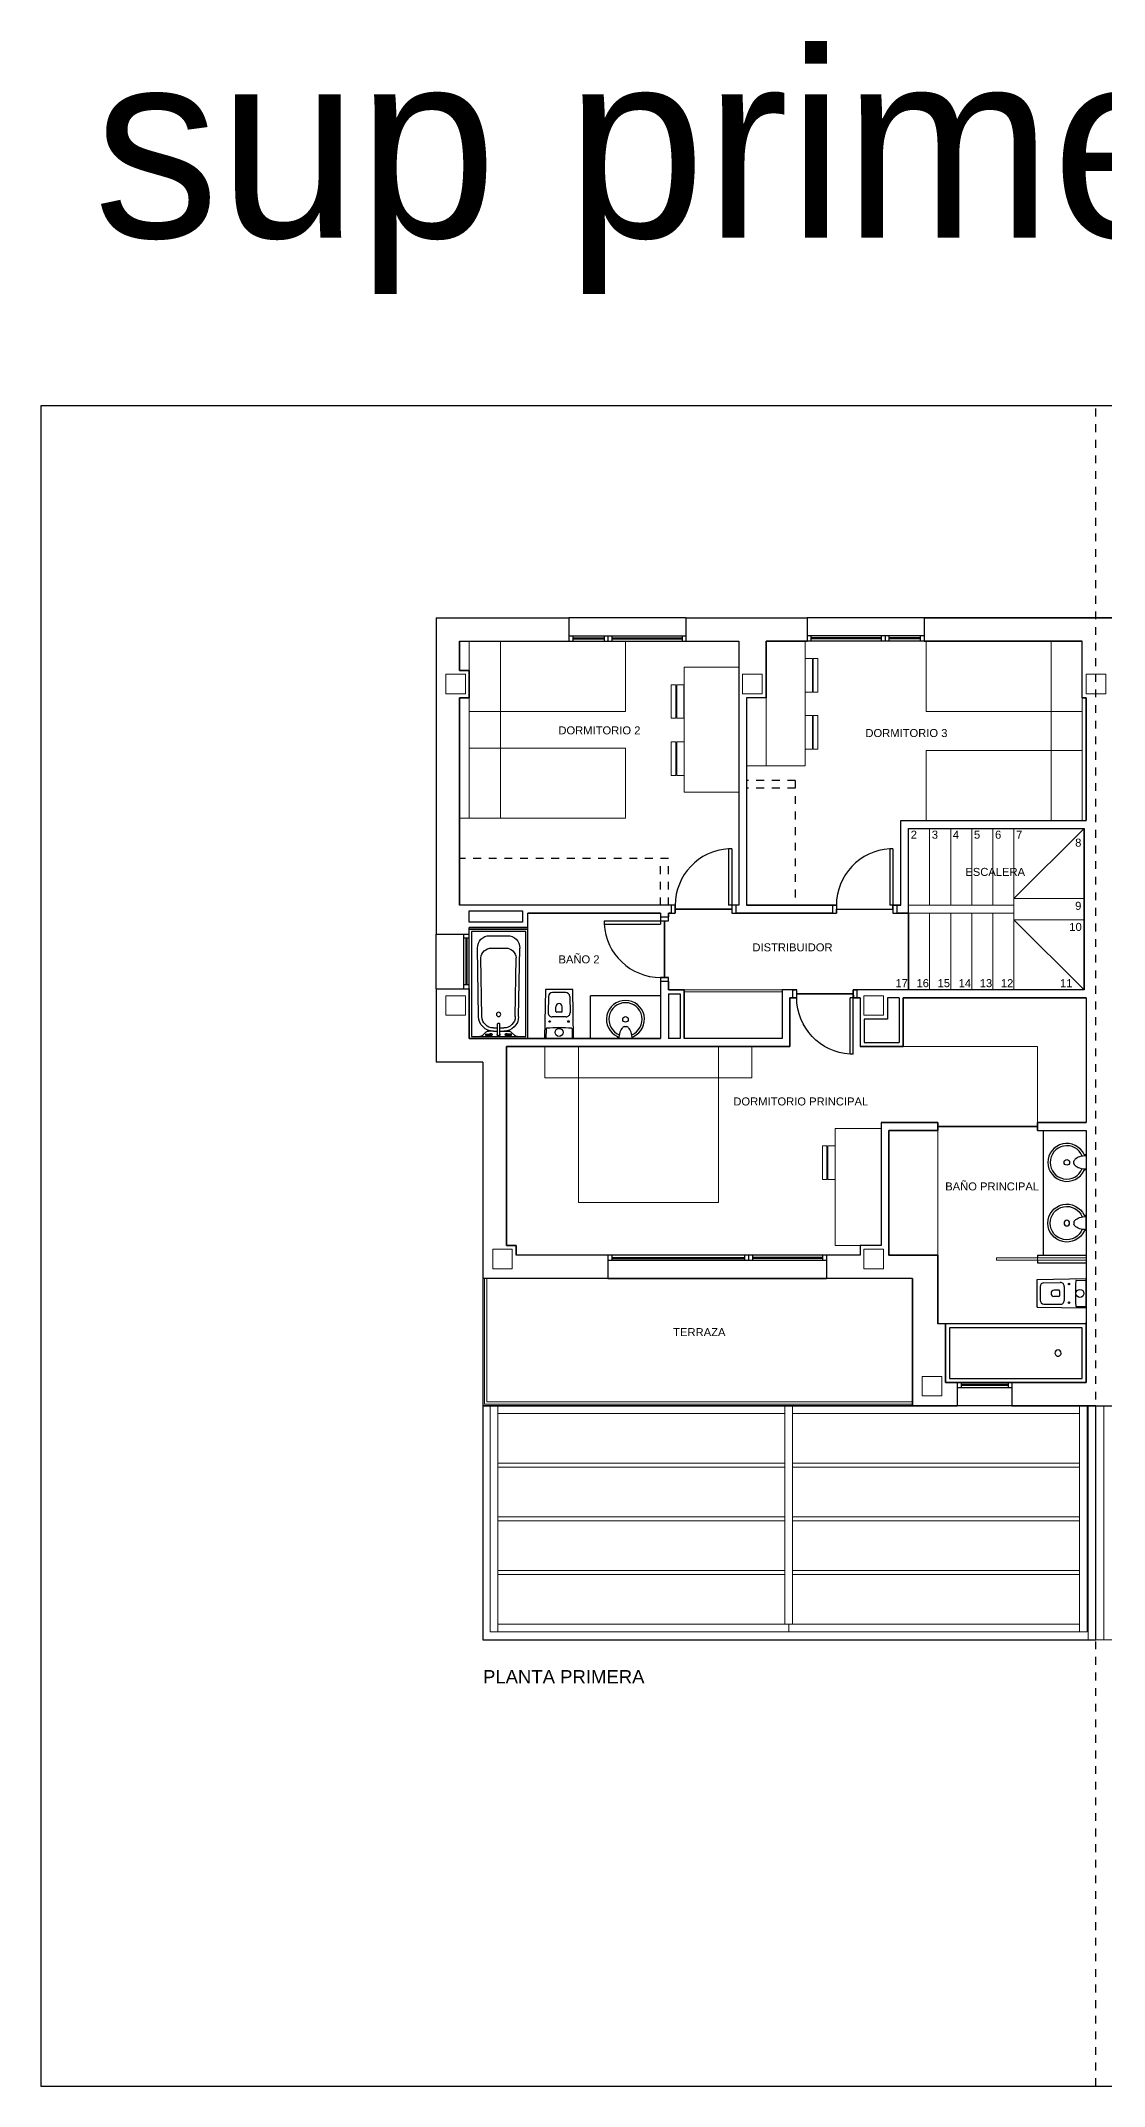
# Model space of a CAD drawing. Header units: millimetres. Extents: x 441156 to 441653, y 4514887 to 4515266.
# Drawn here: x 441432.47 to 441446.09, y 4515196.28 to 4515222.49 of the extents above; entities that cross this region are included whole.
import ezdxf
from ezdxf.enums import TextEntityAlignment as Align

# ---------------------------------------------------------------- set-up
doc = ezdxf.new("R2010")
doc.units = ezdxf.units.MM
doc.linetypes.add('CONTINUA', pattern=[0])
doc.linetypes.add('RAYITAS', pattern=[0.375, 0.25, -0.125])
for name, color, linetype, plot in [('01_cartela', 6, 'Continuous', False), ('01_med rodapié', 7, 'Continuous', False), ('01_superficies', 30, 'Continuous', False)]:
    doc.layers.add(name, color=color, linetype=linetype, plot=plot)
for name, color, linetype, lineweight in [('01_muebles_B', 254, 'Continuous', 5), ('01_pilares baja', 5, 'Continuous', 20), ('01_varios', 4, 'Continuous', 0)]:
    doc.layers.add(name, color=color, linetype=linetype, lineweight=lineweight)
for name, color, linetype in [('01_muros', 1, 'Continuous'), ('01_proyección', 4, 'RAYITAS'), ('01_puertas', 2, 'Continuous'), ('01_sanitarios', 250, 'Continuous'), ('01_tabiques', 3, 'Continuous'), ('01_texto cartela', 5, 'Continuous'), ('01_textos', 7, 'Continuous'), ('01_ventanas', 2, 'Continuous')]:
    doc.layers.add(name, color=color, linetype=linetype)
doc.styles.add('Century Gothic_6', font='', dxfattribs={"height": 11})
doc.styles.add('Estilo1', font='swissel.ttf')
doc.styles.add('NIEVES2', font='sanss___.ttf')
doc.styles.get('Century Gothic_6').set_extended_font_data('Century Gothic')

# ---------------------------------------------------------------- blocks, each defined once
blk = doc.blocks.new('Bañera-Rectangular con grifo-3D - 1700 x 800 x 498mm-789295-PRIMERA SUPERFICIES Y MOBILIARIO')
at = {"layer": '01_sanitarios', "linetype": 'CONTINUA'}
for p, q in [((-0.475, -0.84), (-0.475, -0.09)), ((0.925, -0.84), (0.925, -0.09))]:
    blk.add_line(p, q, dxfattribs=at)
at = {"layer": '01_sanitarios'}
for p, q in [((0.925, -0.09), (-0.475, -0.09)), ((-0.449, -0.814), (-0.449, -0.116)), ((-0.449, -0.116), (0.899, -0.116)), ((0.643, -0.209), (-0.237, -0.195)), ((0.642, -0.251), (-0.109, -0.239)), ((0.845, -0.298), (0.884, -0.259)), ((0.899, -0.116), (0.899, -0.814)), ((-0.395, -0.35), (-0.395, -0.58)), ((-0.235, -0.375), (-0.235, -0.555)), ((0.875, -0.452), (0.737, -0.452)), ((0.737, -0.478), (0.875, -0.478)), ((0.788, -0.399), (0.788, -0.452)), ((0.788, -0.478), (0.788, -0.531)), ((0.83, -0.399), (0.83, -0.334)), ((0.83, -0.399), (0.83, -0.452)), ((0.83, -0.478), (0.83, -0.531)), ((0.867, -0.299), (0.867, -0.365)), ((0.867, -0.299), (0.882, -0.299)), ((0.882, -0.299), (0.882, -0.365)), ((0.643, -0.721), (-0.237, -0.735)), ((0.642, -0.679), (-0.109, -0.691)), ((0.83, -0.531), (0.83, -0.596)), ((0.845, -0.632), (0.884, -0.671)), ((0.867, -0.631), (0.867, -0.565)), ((0.882, -0.631), (0.867, -0.631)), ((0.882, -0.565), (0.882, -0.631)), ((0.925, -0.84), (-0.475, -0.84)), ((0.899, -0.814), (-0.449, -0.814))]:
    blk.add_line(p, q, dxfattribs=at)
blk.add_circle((0.615, -0.465), 0.0275, dxfattribs=at)
for centre, radius, start, end in [((-0.241, -0.349), 0.154, 88.3237, 180.683), ((-0.103, -0.371), 0.132, 92.9253, 181.402), ((0.64, -0.399), 0.148, 360, 89.1455), ((0.64, -0.399), 0.19, 0, 89.0868), ((0.849, -0.223), 0.05, 315.0032, 0), ((0.88, -0.334), 0.05, 135, 180), ((0.875, -0.365), 0.017, 116.179, 63.821), ((0.875, -0.465), 0.019, 223.1736, 136.8264), ((0.875, -0.365), 0.0075, 180, 0), ((0.875, -0.465), 0.013, 270, 90), ((-0.241, -0.581), 0.154, 179.317, 271.6763), ((-0.103, -0.559), 0.132, 178.598, 267.0747), ((0.64, -0.531), 0.148, 270.921, 0), ((0.64, -0.531), 0.19, 270.9751, 0), ((0.88, -0.596), 0.05, 180, 224.8463), ((0.875, -0.565), 0.017, 296.179, 243.821), ((0.875, -0.565), 0.0075, 0, 180), ((0.849, -0.707), 0.05, 0, 45.0092)]:
    blk.add_arc(centre, radius, start, end, dxfattribs=at)
blk.add_ellipse((0.737, -0.465), major_axis=(0, 0.013), ratio=0.955769, start_param=0, end_param=3.141593, dxfattribs=at)
blk = doc.blocks.new('duravit inodoro cisterna')
at = {"layer": '01_sanitarios', "linetype": 'Continuous'}
for p, q in [((-0.136, 0.541), (-0.14, 0.331)), ((0.086, 0.59), (-0.086, 0.59)), ((0.136, 0.541), (0.14, 0.331)), ((0.09, 0.28), (-0.09, 0.28)), ((-0.04, 0.35), (-0.04, 0.41)), ((0.03, 0.34), (-0.03, 0.34)), ((0.04, 0.35), (0.04, 0.41)), ((-0.166, 0.127), (-0.168, 0)), ((0.166, 0.127), (0.168, 0))]:
    blk.add_line(p, q, dxfattribs=at)
at = {"layer": '01_sanitarios', "linetype": 'Continuous', "flags": 128}
blk.add_lwpolyline([(0.181, 0, 0.414214), (0.185, 0.004), (0.185, 0.005), (0.175, 0.626, 0.436396), (0.171, 0.63), (-0.171, 0.63, 0.436396), (-0.175, 0.626), (-0.185, 0.005), (-0.185, 0.004, 0.414214), (-0.181, 0)], format="xyb", close=True, dxfattribs=at)
at = {"layer": '01_sanitarios', "linetype": 'Continuous'}
for centre, radius in [((-0.12, 0.22), 0.01), ((0, 0.08), 0.051), ((0.12, 0.22), 0.01)]:
    blk.add_circle(centre, radius, dxfattribs=at)
for centre, radius, start, end in [((-0.086, 0.54), 0.05, 90, 179.076), ((0.086, 0.54), 0.05, 0.924, 90), ((-0.09, 0.33), 0.05, 179.076, 270), ((0, 0.41), 0.04, 0, 180), ((-0.03, 0.35), 0.01, 180, 270), ((0.03, 0.35), 0.01, 270, 0), ((0.09, 0.33), 0.05, 270, 0.924), ((-0.159, 0.127), 0.007, 93.0641, 179.076), ((0, -2.844), 2.982, 86.9359, 93.0641), ((0.159, 0.127), 0.007, 0.924, 86.9359)]:
    blk.add_arc(centre, radius, start, end, dxfattribs=at)
blk = doc.blocks.new('lav-encimera 2')
at = {"layer": '01_sanitarios'}
for p, q in [((-0.174, -0.017), (-0.174, 0.017)), ((-0.003, 0.107), (-0.019, 0.107)), ((0, 0.104), (0, -0.104)), ((-0.003, -0.107), (-0.019, -0.107))]:
    blk.add_line(p, q, dxfattribs=at)
blk.add_circle((-0.275, 0), 0.04, dxfattribs=at)
for centre, radius, start, end in [((-0.275, 0), 0.27, 24.8749, 335.1251), ((-0.275, 0), 0.237, 22.0656, 338.0564), ((-0.122, 0), 0.0553, 135.6956, 162.5904), ((-0.047, -0.072), 0.159, 106.8165, 135.6956), ((-0.003, -0.217), 0.311, 89.383, 106.8165), ((-0.018, 0.121), 0.0142, 210.5291, 266.214), ((-0.003, 0.104), 0.003, 360, 83.3159), ((-0.122, 0), 0.0553, 197.9532, 224.3044), ((-0.047, 0.073), 0.159, 224.3044, 253.1835), ((-0.003, 0.218), 0.311, 253.1835, 270.617), ((-0.018, -0.121), 0.0142, 93.786, 149.4709), ((-0.003, -0.104), 0.003, 276.6841, 360)]:
    blk.add_arc(centre, radius, start, end, dxfattribs=at)
blk = doc.blocks.new('P725-10')
for p, q in [((-0.05, 0.824), (-0.091, 0.824)), ((-0.091, 0.824), (-0.091, 0.1)), ((-0.05, 0.824), (-0.05, 0)), ((-0.775, 0.1), (-0.825, 0.1)), ((-0.825, 0), (-0.775, 0)), ((-0.775, 0.1), (-0.775, 0)), ((0, 0.1), (-0.091, 0.1)), ((-0.05, 0), (0, 0))]:
    blk.add_line(p, q)
blk.add_arc((-0.05, 0.1), 0.725, 93.2758, 180)

msp = doc.modelspace()

# ---------------------------------------------------------------- linework, layer by layer
at = {"layer": '01_cartela', "color": 1}
msp.add_lwpolyline([(441432.473, 4515217.813), (441432.473, 4515196.278), (441463.111, 4515196.278), (441463.111, 4515217.813)], close=True, dxfattribs=at)
at = {"layer": '01_med rodapié', "color": 7, "linetype": 'CONTINUA', "elevation": 0}
for points in [[(441443.959, 4515208.628), (441443.959, 4515208.528), (441443.334, 4515208.528), (441443.334, 4515206.928), (441443.959, 4515206.928)], [(441444.059, 4515206.048), (441444.059, 4515205.298), (441445.859, 4515205.298), (441445.859, 4515206.063)]]:
    msp.add_lwpolyline(points, dxfattribs=at)
at = {"layer": '01_muebles_B', "linetype": 'CONTINUA'}
for p, q in [((441438.358, 4515214.798, 0), (441438.358, 4515213.898, 0)), ((441442.259, 4515213.198, 0), (441442.259, 4515214.798, 0)), ((441445.409, 4515214.798, 0), (441445.409, 4515213.898, 0)), ((441440.709, 4515212.863, 0), (441440.709, 4515214.463, 0)), ((441441.409, 4515214.463, 0), (441440.709, 4515214.463, 0)), ((441445.809, 4515214.073, 0), (441445.809, 4515212.498, 0)), ((441438.358, 4515213.428, 0), (441438.358, 4515212.528, 0)), ((441445.409, 4515213.398, 0), (441445.409, 4515212.498, 0)), ((441441.509, 4515213.198, 0), (441442.259, 4515213.198, 0)), ((441441.409, 4515212.863, 0), (441440.709, 4515212.863, 0)), ((441437.959, 4515212.528, 0), (441437.834, 4515212.528, 0)), ((441441.149, 4515209.203, 0), (441439.358, 4515209.203, 0))]:
    msp.add_line(p, q, dxfattribs=at)
at = {"layer": '01_muebles_B'}
msp.add_line((441438.709, 4515211.103, 0), (441438.709, 4515211.128, 0), dxfattribs=at)
at = {"layer": '01_muebles_B', "linetype": 'CONTINUA', "elevation": 0}
for points in [[(441437.959, 4515213.898), (441439.959, 4515213.898), (441439.959, 4515214.798), (441437.959, 4515214.798)], [(441445.809, 4515213.898), (441443.809, 4515213.898), (441443.809, 4515214.798), (441445.809, 4515214.798)], [(441442.353, 4515214.576), (441442.353, 4515214.144), (441442.259, 4515214.144), (441442.259, 4515214.576)], [(441442.422, 4515214.576), (441442.422, 4515214.144), (441442.364, 4515214.144), (441442.364, 4515214.576)], [(441440.546, 4515214.24), (441440.546, 4515213.809), (441440.603, 4515213.809), (441440.603, 4515214.24)], [(441440.615, 4515214.24), (441440.615, 4515213.809), (441440.708, 4515213.809), (441440.708, 4515214.24)], [(441437.959, 4515213.428), (441437.959, 4515213.898), (441438.359, 4515213.898), (441438.359, 4515213.428)], [(441442.353, 4515213.844), (441442.353, 4515213.412), (441442.259, 4515213.412), (441442.259, 4515213.844)], [(441442.421, 4515213.844), (441442.421, 4515213.412), (441442.364, 4515213.412), (441442.364, 4515213.844)], [(441445.409, 4515213.398), (441445.409, 4515213.898), (441445.809, 4515213.898), (441445.809, 4515213.398)], [(441437.959, 4515212.528), (441439.959, 4515212.528), (441439.959, 4515213.428), (441437.959, 4515213.428)], [(441440.546, 4515213.509), (441440.546, 4515213.077), (441440.604, 4515213.077), (441440.604, 4515213.509)], [(441440.615, 4515213.509), (441440.615, 4515213.077), (441440.709, 4515213.077), (441440.709, 4515213.509)], [(441445.809, 4515212.498), (441443.809, 4515212.498), (441443.809, 4515213.398), (441445.809, 4515213.398)], [(441439.358, 4515209.603), (441438.928, 4515209.602), (441438.928, 4515209.203), (441439.358, 4515209.203)], [(441439.358, 4515207.603), (441439.358, 4515209.603), (441441.149, 4515209.603), (441441.149, 4515207.603)], [(441441.149, 4515209.603), (441441.579, 4515209.602), (441441.579, 4515209.203), (441441.149, 4515209.203)], [(441442.644, 4515207.053), (441443.234, 4515207.053), (441443.234, 4515208.553), (441442.644, 4515208.553)], [(441442.481, 4515208.33), (441442.481, 4515207.899), (441442.538, 4515207.899), (441442.538, 4515208.33)], [(441442.55, 4515208.33), (441442.55, 4515207.899), (441442.643, 4515207.899), (441442.643, 4515208.33)]]:
    msp.add_lwpolyline(points, close=True, dxfattribs=at)
msp.add_lwpolyline([(441441.759, 4515213.198), (441441.759, 4515214.124)], dxfattribs=at)
at = {"layer": '01_muros'}
for p, q in [((441437.534, 4515215.098, 0), (441437.534, 4515211.041)), ((441437.534, 4515215.098, 0), (441439.234, 4515215.098, 0)), ((441439.234, 4515215.098, 0), (441439.234, 4515214.798, 0)), ((441440.734, 4515215.098, 0), (441440.734, 4515214.798, 0)), ((441440.734, 4515215.098, 0), (441442.284, 4515215.098, 0)), ((441442.284, 4515215.098, 0), (441442.284, 4515214.798, 0)), ((441443.784, 4515215.098, 0), (441443.784, 4515214.798, 0)), ((441443.784, 4515215.098, 0), (441448.184, 4515215.098, 0)), ((441448.184, 4515215.098, 0), (441443.784, 4515215.098, 0)), ((441437.534, 4515211.041), (441437.959, 4515211.041)), ((441437.534, 4515210.341), (441437.534, 4515209.403, 0)), ((441437.534, 4515210.341), (441437.959, 4515210.341)), ((441438.134, 4515209.403, 0), (441437.534, 4515209.403, 0)), ((441438.134, 4515209.403, 0), (441438.134, 4515206.628, 0)), ((441439.734, 4515206.928, 0), (441439.734, 4515206.628, 0)), ((441442.534, 4515206.928, 0), (441442.534, 4515206.628, 0)), ((441439.734, 4515206.628, 0), (441438.134, 4515206.628, 0)), ((441443.634, 4515206.628, 0), (441442.534, 4515206.628, 0)), ((441443.634, 4515206.628, 0), (441443.634, 4515204.998, 0)), ((441444.209, 4515205.298, 0), (441444.209, 4515204.998, 0)), ((441444.909, 4515205.298, 0), (441444.909, 4515204.998, 0)), ((441443.634, 4515204.998, 0), (441444.209, 4515204.998, 0)), ((441444.909, 4515204.998, 0), (441447.059, 4515204.998, 0))]:
    msp.add_line(p, q, dxfattribs=at)
at = {"layer": '01_pilares baja'}
for points in [[(441437.909, 4515214.123), (441437.659, 4515214.123), (441437.659, 4515214.373), (441437.909, 4515214.373), (441437.909, 4515214.123)], [(441441.709, 4515214.123), (441441.459, 4515214.123), (441441.459, 4515214.373), (441441.709, 4515214.373), (441441.709, 4515214.123)], [(441445.859, 4515214.373), (441446.109, 4515214.373), (441446.109, 4515214.123), (441445.859, 4515214.123), (441445.859, 4515214.373)], [(441437.909, 4515210.003), (441437.659, 4515210.003), (441437.659, 4515210.253), (441437.909, 4515210.253), (441437.909, 4515210.003)], [(441443.263, 4515210.003), (441443.013, 4515210.003), (441443.013, 4515210.253), (441443.263, 4515210.253), (441443.263, 4515210.003)], [(441438.509, 4515206.753), (441438.259, 4515206.753), (441438.259, 4515207.003), (441438.509, 4515207.003), (441438.509, 4515206.753)], [(441443.013, 4515206.753), (441443.263, 4515206.753), (441443.263, 4515207.003), (441443.013, 4515207.003), (441443.013, 4515206.753)], [(441443.759, 4515205.123), (441444.009, 4515205.123), (441444.009, 4515205.373), (441443.759, 4515205.373), (441443.759, 4515205.123)]]:
    msp.add_lwpolyline(points, close=True, dxfattribs=at)
at = {"layer": '01_proyección', "color": 10, "ltscale": 0.25}
msp.add_line((441445.984, 4515196.278, 0), (441445.984, 4515217.813, 0), dxfattribs=at)
at = {"layer": '01_proyección', "color": 120, "ltscale": 0.25}
for p, q in [((441442.134, 4515213.013, 0), (441441.509, 4515213.013, 0)), ((441442.134, 4515212.913, 0), (441441.509, 4515212.913, 0)), ((441442.134, 4515213.013, 0), (441442.134, 4515211.413, 0)), ((441440.509, 4515212.013, 0), (441437.834, 4515212.013, 0)), ((441440.409, 4515211.413, 0), (441440.409, 4515212.013, 0)), ((441440.509, 4515211.413, 0), (441440.509, 4515212.013, 0))]:
    msp.add_line(p, q, dxfattribs=at)
at = {"layer": '01_sanitarios', "linetype": 'CONTINUA'}
for p, q in [((441440.409, 4515210.253, 0), (441439.509, 4515210.253, 0)), ((441439.509, 4515209.703, 0), (441439.509, 4515210.253, 0)), ((441445.309, 4515208.528, 0), (441445.309, 4515206.928, 0))]:
    msp.add_line(p, q, dxfattribs=at)
at = {"layer": '01_sanitarios', "linetype": 'CONTINUA', "elevation": 0}
for points in [[(441445.859, 4515206.048), (441444.059, 4515206.048), (441444.059, 4515205.298), (441445.859, 4515205.298)], [(441445.809, 4515205.998), (441444.109, 4515205.998), (441444.109, 4515205.348), (441445.809, 4515205.348)]]:
    msp.add_lwpolyline(points, close=True, dxfattribs=at)
at = {"layer": '01_sanitarios', "linetype": 'CONTINUA'}
for start, end in [(0.0137, 180.0137), (180.0137, 0.0137)]:
    msp.add_arc((441445.499, 4515205.673, 0), 0.04, start, end, dxfattribs=at)
at = {"layer": '01_superficies', "linetype": 'CONTINUA', "elevation": 0}
for points in [[(441437.834, 4515214.798), (441441.409, 4515214.798), (441441.409, 4515211.413), (441441.321, 4515211.413), (441441.321, 4515211.363), (441440.596, 4515211.363), (441440.596, 4515211.413), (441437.834, 4515211.413), (441437.834, 4515214.073), (441437.959, 4515214.073), (441437.959, 4515214.423), (441437.834, 4515214.423)], [(441441.509, 4515211.413), (441442.66, 4515211.413), (441442.66, 4515211.363), (441443.385, 4515211.363), (441443.385, 4515211.413), (441443.484, 4515211.413), (441443.484, 4515212.498), (441445.859, 4515212.498), (441445.859, 4515214.073), (441445.809, 4515214.073), (441445.809, 4515214.798), (441441.759, 4515214.798), (441441.759, 4515214.073), (441441.509, 4515214.073)], [(441443.584, 4515212.398), (441445.834, 4515212.398), (441445.834, 4515210.328), (441443.584, 4515210.328)], [(441438.709, 4515211.313), (441440.409, 4515211.313), (441440.409, 4515211.213), (441440.459, 4515211.213), (441440.459, 4515210.488), (441440.409, 4515210.488), (441440.409, 4515209.703), (441437.959, 4515209.703), (441437.959, 4515211.128), (441438.709, 4515211.128)], [(441440.459, 4515211.213), (441440.509, 4515211.213), (441440.509, 4515211.313), (441440.596, 4515211.313), (441440.596, 4515211.363), (441441.321, 4515211.363), (441441.321, 4515211.313), (441442.66, 4515211.313), (441442.66, 4515211.363), (441443.385, 4515211.363), (441443.385, 4515211.313), (441443.584, 4515211.313), (441443.584, 4515210.328), (441442.877, 4515210.328), (441442.877, 4515210.278), (441442.152, 4515210.278), (441442.152, 4515210.328), (441441.964, 4515210.328), (441441.964, 4515209.703), (441440.709, 4515209.703), (441440.709, 4515210.328), (441440.509, 4515210.328), (441440.509, 4515210.488), (441440.459, 4515210.488)], [(441438.434, 4515209.603), (441442.063, 4515209.603), (441442.063, 4515210.228), (441442.152, 4515210.228), (441442.152, 4515210.278), (441442.877, 4515210.278), (441442.882, 4515210.228), (441442.964, 4515210.228), (441442.964, 4515209.603), (441443.514, 4515209.603), (441443.514, 4515210.228), (441445.859, 4515210.228), (441445.859, 4515208.628), (441445.234, 4515208.628), (441445.234, 4515208.578), (441443.959, 4515208.578), (441443.959, 4515208.628), (441443.234, 4515208.628), (441443.234, 4515207.053), (441442.963, 4515207.053), (441442.964, 4515206.928), (441438.559, 4515206.928), (441438.559, 4515207.003), (441438.559, 4515207.053), (441438.434, 4515207.053)], [(441443.959, 4515208.578), (441445.234, 4515208.578), (441445.234, 4515208.528), (441445.859, 4515208.528), (441445.859, 4515205.298), (441444.059, 4515205.298), (441444.059, 4515206.048), (441443.959, 4515206.048), (441443.959, 4515206.928), (441443.334, 4515206.928), (441443.334, 4515208.528), (441443.959, 4515208.528)], [(441443.634, 4515206.628), (441438.134, 4515206.628), (441438.134, 4515204.998), (441443.634, 4515204.998)], [(441445.984, 4515204.998), (441438.134, 4515204.998), (441438.134, 4515201.998), (441445.984, 4515201.998)]]:
    msp.add_lwpolyline(points, close=True, dxfattribs=at)
at = {"layer": '01_tabiques'}
for p, q in [((441437.834, 4515214.798, 0), (441437.834, 4515214.423, 0)), ((441437.834, 4515214.798, 0), (441439.234, 4515214.798, 0)), ((441440.734, 4515214.798, 0), (441441.409, 4515214.798, 0)), ((441441.409, 4515214.798, 0), (441441.409, 4515211.413, 0)), ((441441.759, 4515214.073, 0), (441441.759, 4515214.798, 0)), ((441441.759, 4515214.798, 0), (441442.284, 4515214.798, 0)), ((441443.784, 4515214.798, 0), (441445.809, 4515214.798, 0)), ((441445.809, 4515214.073, 0), (441445.809, 4515214.798, 0)), ((441437.834, 4515214.073, 0), (441437.834, 4515211.413, 0)), ((441441.509, 4515214.073, 0), (441441.509, 4515211.413, 0)), ((441445.809, 4515214.073, 0), (441445.859, 4515214.073, 0)), ((441445.859, 4515214.073, 0), (441445.859, 4515212.498, 0)), ((441443.484, 4515212.498, 0), (441445.859, 4515212.498, 0)), ((441443.484, 4515211.413, 0), (441443.484, 4515212.498, 0)), ((441443.584, 4515212.398, 0), (441445.834, 4515212.398, 0)), ((441443.584, 4515211.313, 0), (441443.584, 4515212.398, 0)), ((441445.834, 4515210.328, 0), (441445.834, 4515212.398, 0)), ((441440.546, 4515211.413, 0), (441437.834, 4515211.413, 0)), ((441440.409, 4515211.313, 0), (441438.709, 4515211.313, 0)), ((441438.709, 4515211.128, 0), (441438.709, 4515211.313, 0)), ((441440.409, 4515211.313, 0), (441440.409, 4515211.263, 0)), ((441440.546, 4515211.313, 0), (441440.509, 4515211.313, 0)), ((441440.509, 4515211.313, 0), (441440.509, 4515211.263, 0)), ((441440.546, 4515211.413, 0), (441440.546, 4515211.313, 0)), ((441441.409, 4515211.413, 0), (441441.371, 4515211.413, 0)), ((441441.371, 4515211.413, 0), (441441.371, 4515211.313, 0)), ((441442.61, 4515211.313, 0), (441441.371, 4515211.313, 0)), ((441442.61, 4515211.413, 0), (441441.509, 4515211.413, 0)), ((441442.61, 4515211.413, 0), (441442.61, 4515211.313, 0)), ((441443.484, 4515211.413, 0), (441443.435, 4515211.413, 0)), ((441443.435, 4515211.413, 0), (441443.435, 4515211.313, 0)), ((441443.584, 4515211.313, 0), (441443.435, 4515211.313, 0)), ((441438.709, 4515211.128, 0), (441437.959, 4515211.128, 0)), ((441437.959, 4515211.041), (441437.959, 4515211.128, 0)), ((441440.409, 4515211.263, 0), (441440.509, 4515211.263, 0)), ((441437.959, 4515210.341), (441437.959, 4515209.703, 0)), ((441440.409, 4515210.438, 0), (441440.409, 4515209.703, 0)), ((441440.409, 4515210.438, 0), (441440.509, 4515210.438, 0)), ((441440.509, 4515210.438, 0), (441440.509, 4515210.328, 0)), ((441440.509, 4515210.328, 0), (441440.709, 4515210.328, 0)), ((441440.509, 4515210.278, 0), (441440.509, 4515209.703, 0)), ((441440.509, 4515210.278, 0), (441440.659, 4515210.278, 0)), ((441440.659, 4515210.278, 0), (441440.659, 4515209.703, 0)), ((441440.709, 4515210.328, 0), (441440.709, 4515209.703, 0)), ((441442.102, 4515210.328, 0), (441441.964, 4515210.328, 0)), ((441441.964, 4515210.328, 0), (441441.964, 4515209.703, 0)), ((441442.102, 4515210.228, 0), (441442.102, 4515210.328, 0)), ((441445.834, 4515210.328, 0), (441442.927, 4515210.328, 0)), ((441442.927, 4515210.228, 0), (441442.927, 4515210.328, 0)), ((441442.102, 4515210.228, 0), (441442.064, 4515210.228, 0)), ((441442.064, 4515210.228, 0), (441442.064, 4515209.603, 0)), ((441442.964, 4515210.228, 0), (441442.927, 4515210.228, 0)), ((441442.964, 4515210.228, 0), (441442.964, 4515209.603, 0)), ((441443.314, 4515210.228, 0), (441443.314, 4515209.953, 0)), ((441443.464, 4515210.228, 0), (441443.314, 4515210.228, 0)), ((441443.464, 4515210.228, 0), (441443.464, 4515209.653, 0)), ((441445.859, 4515210.228, 0), (441443.514, 4515210.228, 0)), ((441443.514, 4515210.228, 0), (441443.514, 4515209.603, 0)), ((441445.859, 4515210.228, 0), (441445.859, 4515208.628, 0)), ((441443.314, 4515209.953, 0), (441443.014, 4515209.953, 0)), ((441443.014, 4515209.953, 0), (441443.014, 4515209.653, 0)), ((441437.959, 4515209.703, 0), (441440.409, 4515209.703, 0)), ((441438.434, 4515209.603, 0), (441438.434, 4515207.053, 0)), ((441442.063, 4515209.603, 0), (441438.434, 4515209.603, 0)), ((441440.659, 4515209.703, 0), (441440.509, 4515209.703, 0)), ((441441.963, 4515209.703, 0), (441440.709, 4515209.703, 0)), ((441443.514, 4515209.603, 0), (441442.964, 4515209.603, 0)), ((441443.014, 4515209.653, 0), (441443.464, 4515209.653, 0)), ((441443.234, 4515208.628, 0), (441443.959, 4515208.628, 0)), ((441443.334, 4515208.528, 0), (441443.334, 4515206.928, 0)), ((441443.334, 4515208.528, 0), (441443.959, 4515208.528, 0)), ((441443.959, 4515208.528, 0), (441443.959, 4515208.628, 0)), ((441445.234, 4515208.628, 0), (441445.859, 4515208.628, 0)), ((441445.234, 4515208.528, 0), (441445.234, 4515208.628, 0)), ((441445.234, 4515208.528, 0), (441445.859, 4515208.528, 0)), ((441445.859, 4515208.528, 0), (441445.859, 4515206.928, 0)), ((441439.734, 4515206.928, 0), (441438.559, 4515206.928, 0)), ((441442.964, 4515206.928, 0), (441442.534, 4515206.928, 0)), ((441443.959, 4515206.928, 0), (441443.334, 4515206.928, 0)), ((441443.959, 4515206.928, 0), (441443.959, 4515206.048, 0)), ((441445.234, 4515206.928, 0), (441445.859, 4515206.928, 0)), ((441445.234, 4515206.928, 0), (441445.234, 4515206.892, 0)), ((441445.234, 4515206.864, 0), (441445.234, 4515206.828, 0)), ((441445.234, 4515206.828, 0), (441445.859, 4515206.828, 0)), ((441445.859, 4515206.828, 0), (441445.859, 4515205.298, 0)), ((441444.059, 4515205.298, 0), (441444.209, 4515205.298, 0)), ((441444.909, 4515205.298, 0), (441445.859, 4515205.298, 0))]:
    msp.add_line(p, q, dxfattribs=at)
for points in [[(441437.834, 4515214.423), (441437.959, 4515214.423), (441437.959, 4515214.073)], [(441437.959, 4515214.073), (441437.834, 4515214.073)], [(441441.759, 4515214.073), (441441.509, 4515214.073)], [(441443.234, 4515208.628), (441443.234, 4515207.053), (441442.963, 4515207.053), (441442.963, 4515206.928)], [(441438.434, 4515207.053), (441438.559, 4515207.053), (441438.559, 4515206.928)], [(441444.059, 4515205.298), (441444.059, 4515206.048), (441443.959, 4515206.048)]]:
    msp.add_lwpolyline(points, dxfattribs=at)
at = {"layer": '01_tabiques', "elevation": 0}
msp.add_lwpolyline([(441437.959, 4515211.343), (441438.639, 4515211.343), (441438.639, 4515211.198), (441437.959, 4515211.198)], close=True, dxfattribs=at)
at = {"layer": '01_varios', "linetype": 'CONTINUA'}
for p, q in [((441443.854, 4515211.413, 0), (441443.854, 4515212.398, 0)), ((441444.124, 4515211.413, 0), (441444.124, 4515212.398, 0)), ((441444.394, 4515211.413, 0), (441444.394, 4515212.398, 0)), ((441444.664, 4515211.413, 0), (441444.664, 4515212.398, 0)), ((441444.934, 4515211.498, 0), (441444.934, 4515212.398, 0)), ((441444.934, 4515211.498, 0), (441445.834, 4515212.398, 0)), ((441443.584, 4515211.413, 0), (441444.934, 4515211.413, 0)), ((441443.584, 4515211.313, 0), (441443.584, 4515210.328, 0)), ((441443.584, 4515211.313, 0), (441444.934, 4515211.313, 0)), ((441443.854, 4515211.313, 0), (441443.854, 4515210.328, 0)), ((441444.124, 4515211.313, 0), (441444.124, 4515210.328, 0)), ((441444.394, 4515211.313, 0), (441444.394, 4515210.328, 0)), ((441444.664, 4515211.313, 0), (441444.664, 4515210.328, 0)), ((441444.934, 4515211.498, 0), (441444.934, 4515210.328, 0)), ((441444.934, 4515211.498, 0), (441445.834, 4515211.498, 0)), ((441444.934, 4515211.313, 0), (441444.934, 4515211.228, 0)), ((441444.934, 4515211.228, 0), (441445.834, 4515211.228, 0)), ((441444.934, 4515211.228, 0), (441445.834, 4515210.328, 0)), ((441441.963, 4515210.328, 0), (441440.709, 4515210.328, 0)), ((441441.963, 4515210.303, 0), (441440.709, 4515210.303, 0)), ((441443.514, 4515209.603, 0), (441445.234, 4515209.603, 0)), ((441445.234, 4515209.603, 0), (441445.234, 4515208.628, 0)), ((441443.959, 4515208.528, 0), (441443.959, 4515206.928, 0)), ((441445.234, 4515206.892, 0), (441445.234, 4515206.864, 0)), ((441438.134, 4515206.628, 0), (441438.134, 4515204.998, 0)), ((441438.154, 4515206.628, 0), (441438.154, 4515205.018, 0)), ((441438.184, 4515206.628, 0), (441438.184, 4515205.048, 0)), ((441438.154, 4515205.018, 0), (441443.634, 4515205.018, 0)), ((441438.184, 4515205.048, 0), (441443.634, 4515205.048, 0)), ((441438.134, 4515204.998, 0), (441443.634, 4515204.998, 0)), ((441438.134, 4515204.998, 0), (441438.134, 4515201.998, 0)), ((441438.224, 4515204.998, 0), (441438.224, 4515202.098, 0)), ((441438.324, 4515202.098, 0), (441438.324, 4515204.998, 0)), ((441441.999, 4515204.898, 0), (441438.324, 4515204.898, 0)), ((441441.999, 4515202.198, 0), (441441.999, 4515204.998, 0)), ((441442.099, 4515202.198, 0), (441442.099, 4515204.998, 0)), ((441445.774, 4515204.898, 0), (441442.099, 4515204.898, 0)), ((441445.774, 4515202.098, 0), (441445.774, 4515204.998, 0)), ((441445.874, 4515202.098, 0), (441445.874, 4515204.998, 0)), ((441445.884, 4515204.998, 0), (441445.884, 4515201.998, 0)), ((441445.884, 4515204.998, 0), (441445.884, 4515201.998, 0)), ((441446.084, 4515204.998, 0), (441446.084, 4515201.998, 0)), ((441446.084, 4515204.998, 0), (441446.084, 4515201.998, 0)), ((441438.324, 4515204.261, 0), (441441.999, 4515204.261, 0)), ((441442.099, 4515204.261, 0), (441445.774, 4515204.261, 0)), ((441438.324, 4515204.211, 0), (441441.999, 4515204.211, 0)), ((441442.099, 4515204.211, 0), (441445.774, 4515204.211, 0)), ((441438.324, 4515203.573, 0), (441441.999, 4515203.573, 0)), ((441438.324, 4515203.523, 0), (441441.999, 4515203.523, 0)), ((441442.099, 4515203.573, 0), (441445.774, 4515203.573, 0)), ((441442.099, 4515203.523, 0), (441445.774, 4515203.523, 0)), ((441438.324, 4515202.886, 0), (441441.999, 4515202.886, 0)), ((441438.324, 4515202.836, 0), (441441.999, 4515202.836, 0)), ((441442.099, 4515202.886, 0), (441445.774, 4515202.886, 0)), ((441442.099, 4515202.836, 0), (441445.774, 4515202.836, 0)), ((441445.774, 4515202.198, 0), (441438.324, 4515202.198, 0)), ((441442.049, 4515202.098, 0), (441442.049, 4515202.198, 0)), ((441442.049, 4515202.098, 0), (441442.049, 4515202.198, 0)), ((441445.884, 4515201.998, 0), (441438.134, 4515201.998, 0)), ((441445.874, 4515202.098, 0), (441438.224, 4515202.098, 0)), ((441446.084, 4515201.998, 0), (441445.884, 4515201.998, 0)), ((441445.884, 4515201.998, 0), (441446.084, 4515201.998, 0)), ((441446.084, 4515201.998, 0), (441453.834, 4515201.998, 0))]:
    msp.add_line(p, q, dxfattribs=at)
at = {"layer": '01_varios', "linetype": 'CONTINUA', "elevation": 0}
msp.add_lwpolyline([(441444.709, 4515206.892), (441445.859, 4515206.892), (441445.859, 4515206.864), (441444.709, 4515206.864)], close=True, dxfattribs=at)
at = {"layer": '01_ventanas', "color": 2, "linetype": 'CONTINUA'}
for p, q in [((441440.734, 4515215.098, 0), (441439.234, 4515215.098, 0)), ((441443.784, 4515215.098, 0), (441442.284, 4515215.098, 0)), ((441439.234, 4515214.868, 0), (441440.734, 4515214.868, 0)), ((441439.234, 4515214.798, 0), (441440.734, 4515214.798, 0)), ((441439.284, 4515214.868, 0), (441439.284, 4515214.798, 0)), ((441439.284, 4515214.84, 0), (441439.684, 4515214.84, 0)), ((441439.284, 4515214.826, 0), (441439.684, 4515214.826, 0)), ((441439.684, 4515214.868, 0), (441439.684, 4515214.798, 0)), ((441439.734, 4515214.868, 0), (441439.734, 4515214.798, 0)), ((441439.784, 4515214.868, 0), (441439.784, 4515214.798, 0)), ((441439.784, 4515214.84, 0), (441440.684, 4515214.84, 0)), ((441439.784, 4515214.826, 0), (441440.684, 4515214.826, 0)), ((441440.684, 4515214.868, 0), (441440.684, 4515214.798, 0)), ((441443.784, 4515214.868, 0), (441442.284, 4515214.868, 0)), ((441443.784, 4515214.798, 0), (441442.284, 4515214.798, 0)), ((441442.334, 4515214.868, 0), (441442.334, 4515214.798, 0)), ((441443.234, 4515214.84, 0), (441442.334, 4515214.84, 0)), ((441443.234, 4515214.826, 0), (441442.334, 4515214.826, 0)), ((441443.234, 4515214.868, 0), (441443.234, 4515214.798, 0)), ((441443.284, 4515214.868, 0), (441443.284, 4515214.798, 0)), ((441443.334, 4515214.868, 0), (441443.334, 4515214.798, 0)), ((441443.734, 4515214.84, 0), (441443.334, 4515214.84, 0)), ((441443.734, 4515214.826, 0), (441443.334, 4515214.826, 0)), ((441443.734, 4515214.868, 0), (441443.734, 4515214.798, 0)), ((441437.534, 4515210.341), (441437.534, 4515211.041)), ((441437.889, 4515210.341), (441437.889, 4515211.041)), ((441437.959, 4515210.341), (441437.959, 4515211.041)), ((441437.959, 4515210.991), (441437.889, 4515210.991)), ((441437.917, 4515210.391), (441437.917, 4515210.991)), ((441437.931, 4515210.391), (441437.931, 4515210.991)), ((441437.959, 4515210.391), (441437.889, 4515210.391)), ((441442.534, 4515206.928, 0), (441439.734, 4515206.928, 0)), ((441442.534, 4515206.858, 0), (441439.734, 4515206.858, 0)), ((441439.784, 4515206.928, 0), (441439.784, 4515206.858, 0)), ((441439.784, 4515206.9, 0), (441441.484, 4515206.9, 0)), ((441439.784, 4515206.886, 0), (441441.484, 4515206.886, 0)), ((441441.484, 4515206.928, 0), (441441.484, 4515206.858, 0)), ((441441.534, 4515206.928, 0), (441441.534, 4515206.858, 0)), ((441441.584, 4515206.928, 0), (441441.584, 4515206.858, 0)), ((441442.483, 4515206.9, 0), (441441.584, 4515206.9, 0)), ((441442.483, 4515206.886, 0), (441441.584, 4515206.886, 0)), ((441442.483, 4515206.928, 0), (441442.483, 4515206.858, 0)), ((441439.734, 4515206.628, 0), (441442.534, 4515206.628, 0)), ((441444.909, 4515205.298, 0), (441444.209, 4515205.298, 0)), ((441444.259, 4515205.298, 0), (441444.259, 4515205.228, 0)), ((441444.859, 4515205.27, 0), (441444.259, 4515205.27, 0)), ((441444.859, 4515205.298, 0), (441444.859, 4515205.228, 0)), ((441444.909, 4515205.228, 0), (441444.209, 4515205.228, 0)), ((441444.859, 4515205.256, 0), (441444.259, 4515205.256, 0)), ((441444.909, 4515204.998, 0), (441444.209, 4515204.998, 0))]:
    msp.add_line(p, q, dxfattribs=at)

# ---------------------------------------------------------------- block references
at = {"layer": '01_puertas', "color": 2, "linetype": 'CONTINUA'}
for p in [(441441.371, 4515211.313, 0), (441443.435, 4515211.313, 0)]:
    msp.add_blockref('P725-10', p, dxfattribs=at)
at = {"layer": '01_puertas', "color": 2, "linetype": 'CONTINUA', "rotation": 89.99999999999999}
msp.add_blockref('P725-10', (441440.509, 4515211.263, 0), dxfattribs=at)
at = {"layer": '01_puertas', "color": 2, "linetype": 'CONTINUA', "xscale": -1, "rotation": 180}
msp.add_blockref('P725-10', (441442.927, 4515210.328, 0), dxfattribs=at)
at = {"layer": '01_sanitarios', "linetype": 'CONTINUA', "xscale": -1, "rotation": 90.00000000048672}
msp.add_blockref('Bañera-Rectangular con grifo-3D - 1700 x 800 x 498mm-789295-PRIMERA SUPERFICIES Y MOBILIARIO', (441437.869, 4515210.628, 0), dxfattribs=at)
at = {"layer": '01_sanitarios', "linetype": 'CONTINUA'}
msp.add_blockref('duravit inodoro cisterna', (441439.109, 4515209.703, 0), dxfattribs=at)
at = {"layer": '01_sanitarios', "linetype": 'CONTINUA', "yscale": 0.9000000000000002, "zscale": 0.9000000000000002}
for p, xscale, rotation in [((441439.959, 4515209.703, 0), 0.9000000000000002, 270), ((441445.859, 4515207.339, 0), -0.9000000000000002, 180)]:
    msp.add_blockref('lav-encimera 2', p, dxfattribs=dict(at, xscale=xscale, rotation=rotation))
at = {"layer": '01_sanitarios', "linetype": 'CONTINUA', "xscale": 0.9000000000000002, "yscale": 0.9000000000000002, "zscale": 0.9000000000000002}
msp.add_blockref('lav-encimera 2', (441445.859, 4515208.117, 0), dxfattribs=at)
at = {"layer": '01_sanitarios', "linetype": 'CONTINUA', "rotation": 89.99999999999999}
msp.add_blockref('duravit inodoro cisterna', (441445.859, 4515206.438, 0), dxfattribs=at)

# ---------------------------------------------------------------- texts
at = {"layer": '01_texto cartela', "color": 1, "insert": (441433.152, 4515222.364), "char_height": 2.39287, "width": 27.31448, "attachment_point": 1, "style": 'Century Gothic_6'}
msp.add_mtext('sup primera', dxfattribs=at)
at = {"layer": '01_textos', "style": 'NIEVES2'}
for s, height, p in [('DORMITORIO 2', 0.10256, (441439.625, 4515213.603, 0)), ('DORMITORIO 3', 0.10256, (441443.557, 4515213.569, 0)), ('2', 0.103, (441443.652, 4515212.266, 0)), ('3', 0.103, (441443.922, 4515212.266, 0)), ('4', 0.103, (441444.192, 4515212.266, 0)), ('5', 0.103, (441444.462, 4515212.266, 0)), ('6', 0.103, (441444.732, 4515212.266, 0)), ('7', 0.103, (441445.002, 4515212.266, 0)), ('8', 0.103, (441445.758, 4515212.164, 0)), ('ESCALERA ', 0.1026, (441444.714, 4515211.789, 0)), ('9', 0.103, (441445.758, 4515211.354, 0)), ('10', 0.1026, (441445.723, 4515211.084, 0)), ('BAÑO 2', 0.1026, (441439.364, 4515210.668, 0)), ('DISTRIBUIDOR', 0.10256, (441442.098, 4515210.822, 0)), ('17', 0.1026, (441443.496, 4515210.363, 0)), ('16', 0.1026, (441443.766, 4515210.363, 0)), ('15', 0.1026, (441444.036, 4515210.363, 0)), ('14', 0.1026, (441444.306, 4515210.363, 0)), ('13', 0.1026, (441444.576, 4515210.363, 0)), ('12', 0.1026, (441444.846, 4515210.363, 0)), ('11', 0.1026, (441445.604, 4515210.363, 0)), ('DORMITORIO PRINCIPAL', 0.10256, (441442.204, 4515208.847, 0)), ('BAÑO PRINCIPAL', 0.10256, (441444.655, 4515207.758, 0)), ('TERRAZA', 0.1026, (441440.905, 4515205.89, 0))]:
    msp.add_text(s, height=height, dxfattribs=at).set_placement(p, align=Align.CENTER)
at = {"layer": '01_textos', "color": 5, "style": 'Estilo1'}
msp.add_text('PLANTA PRIMERA', height=0.16973, dxfattribs=at).set_placement((441438.134, 4515201.44, 0))

doc.saveas('drawing.dxf')
